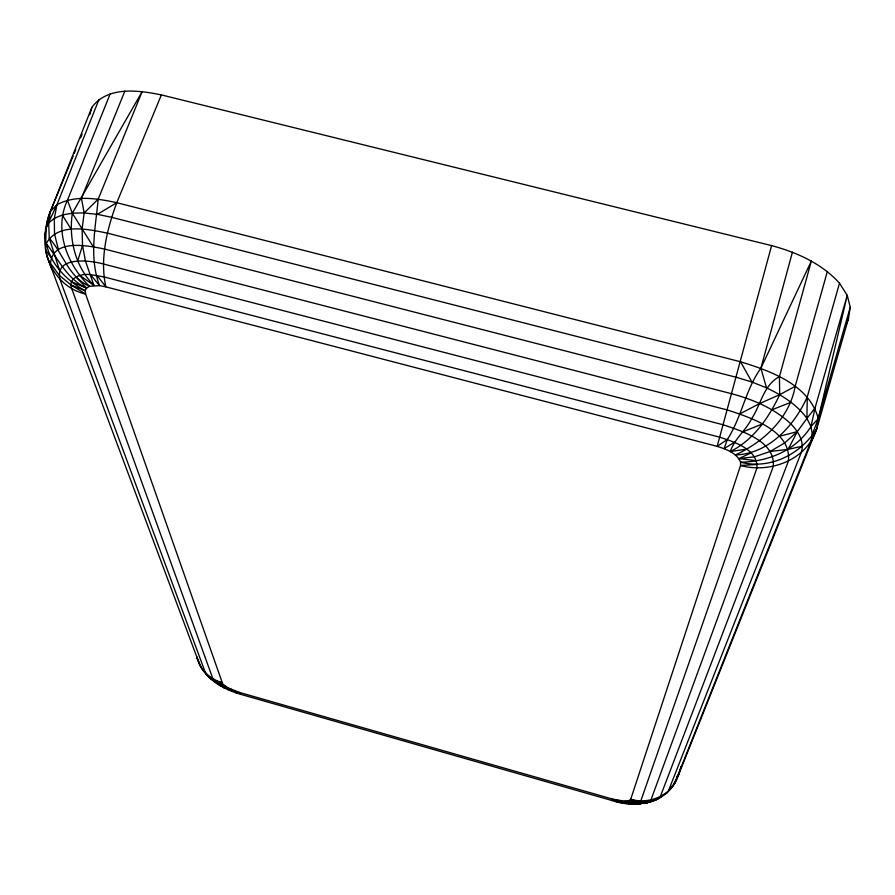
<?xml version="1.0" encoding="UTF-8"?>
<svg xmlns="http://www.w3.org/2000/svg" width="895" height="895" viewBox="0 0 895 895"><rect width="100%" height="100%" fill="white"/><g stroke="black" fill="none" stroke-linecap="round" stroke-linejoin="round"><path stroke-width="1.34" d="M663.62 794.76L666.73 793.104L674.662 783.438L810.892 441.571L812.291 434.366L810.971 426.579L806.921 418.446L807.245 397.011L839.499 283.2C821.767 263.488 796.785 252.39 771.602 245.61L161.38 94.915C138.58 90.227 107.736 85.909 91.905 107.288L50.321 211.578C44.884 226.01 42.826 241.829 47.211 256.82L199.977 665.466C208.121 680.838 224.544 689.519 240.632 694.307L612.325 800.622C636.938 809.203 670.232 802.39 678.645 774.589L816.9 428.358L848.505 318.396L850.25 307.276L847.241 295.339L839.499 283.2M110.186 93.852L67.438 200.245C53.543 229.802 67.159 264.83 89.522 286.288L99.535 285.639L105.867 286.859L717.175 446.37C726.08 449.178 736.73 452.87 740.612 462.189L740.523 465.501L630.684 799.369L629.733 800.376L624.811 801.17L612.784 799.168L239.211 692.361L227.654 687.662L222.777 684.127L85.607 294.052L85.215 290.752L86.546 288.1L89.522 286.288C68.512 277.126 63.4 253.822 49.259 238.159L48.688 223.123L50.321 211.578L73.133 155.998M210.336 678.007L220.673 685.906L224.79 685.861L217.765 683.993L212.898 678.79L71.712 288.559C67.461 277.36 82.161 273.199 90.574 274.664L99.535 285.639C88.907 257.201 95.53 228.102 98.181 199.137L142.204 91.514L72.338 213.234C68.591 238.864 75.236 266.844 93.953 285.438L85.439 261.038L82.53 245.487L82.094 229.075L84.164 212.976L81.434 198.31L124.819 91.167M662.557 795.498C654.446 802.614 643.427 803.833 633.089 803.788L627.731 800.991L638.37 802.949L647.566 802.703L658.877 798.474L660.331 796.595L788.338 461.283C792.232 430.786 750.077 417.439 727.456 410.011L104.659 249.09C88.303 245.711 52.973 238.294 50.5 263.219L59.137 275.19L70.951 284.946L85.607 294.052C63.937 289.085 49.594 270.905 45.6 249.828C46.216 236.817 44.862 223.929 50.321 211.578L56.911 204.765L99.043 99.345M90.574 274.664L103.887 276.891L719.826 437.219C734.224 441.962 757.897 449.223 756.969 467.861L640.809 800.947L638.37 802.949L629.733 800.376L639.97 802.088L649.759 801.528L650.911 800.007L773.269 466.418C775.652 441.269 742.145 431.2 723.328 424.823L103.462 264.014C90.026 260.21 53.767 255.735 60.222 280.113L205.481 672.95L206.734 675.11L213.815 680.379L222.777 684.127L215.46 682.135L208.949 677.481L205.033 672.111M816.9 428.358L818.287 418.591L847.241 295.339L815.054 407.963L810.971 426.579C796.058 450.386 767.921 461.854 740.612 462.189C770.315 469.942 801.417 453.899 816.9 428.358C807.424 459.672 770.483 473.723 740.523 465.501L757.45 464.415M70.951 284.946L85.215 290.752C66.879 280.616 50.758 264.64 46.283 243.529C57.962 222.34 88.023 229.254 107.422 233.136L731.92 393.789C753.377 399.662 774.723 408.567 791.046 424.085C798.262 431.547 804.874 442.096 801.17 452.803L668.42 790.945C658.217 799.951 643.751 802.871 630.684 799.369L639.97 802.088M812.291 434.366L818.287 418.591C809.259 384.671 770.74 371.123 740.579 361.781L116.775 202.695C97.253 198.477 75.325 194.763 56.911 204.765L54.338 218.414L54.505 233.886L58.376 249.492M46.07 229.4L44.75 235.922L45.332 238.462M46.607 226.793L49.471 216.411M612.538 799.582L612.325 800.622L612.784 799.168L616.868 801.797L617.08 800.231L621.343 802.737L624.632 802.412M807.245 397.011C794.156 425.74 768.917 453.854 735.332 454.962C763.569 442.018 789.603 417.999 795.174 386.338L827.349 271.521M779.444 376.538C763.334 385.443 761.108 404.227 751.766 418.502C745.871 430.45 734.493 438.763 730.298 451.561C753.534 440.083 768.906 417.517 779.69 394.673L779.444 376.538L811.373 260.971L760.907 368.192C745.367 389.672 741.787 417.193 727.333 439.49L717.175 446.37L771.602 245.61M792.433 252.155L760.907 368.192L766.489 387.848C781.794 395.187 796.93 404.372 806.921 418.446L797.3 431.614L788.137 449.346L770.114 451.483L754.463 456.83L738.845 458.587L751.039 452.937M850.25 307.276L818.287 418.591L810.971 426.579M89.757 114.739L91.905 107.288M670.556 787.029L672.816 785.81L678.645 774.589L681.005 766.601M77.641 261.072L82.53 245.487M727.333 439.49L724.1 448.63L734.415 442.309M161.38 94.915L116.775 202.695C107.008 229.254 99.614 258.644 105.867 286.859L97.007 275.414M845.976 324.907L848.505 318.396M74.195 153.414L75.784 149.532M80.561 137.897L82.15 134.026M45.477 229.03L56.911 204.765M223.649 686.622L220.573 685.134L224.086 687.819L231.167 689.43L232.018 691.399L235.116 691.029L236.302 692.954L236.951 692.025M806.921 418.446L815.054 407.963M676.81 776.647L678.645 774.589M48.688 223.123C57.783 213.67 71.824 212.82 84.164 212.976L98.181 199.137M658.877 798.474L662.669 795.51M84.164 212.976L97.376 214.341L116.775 202.695M770.114 451.483L784.736 442.891L797.3 431.614L779.209 436.357M795.174 386.338L779.69 394.673L759.743 403.522L739.964 413.803M743.118 431.726L762.462 423.95M771.971 409.798L791.057 402.224M644.422 803.475L656.18 799.906M638.37 802.949L636.054 803.52L627.731 800.991M788.137 449.346L802.39 446.202M236.302 692.954L239.211 692.361L240.632 694.307M730.298 451.561L746.464 449.133M227.901 689.665L231.167 689.43M224.086 687.819L227.654 687.662L220.673 685.906M621.343 802.737L621.175 800.913L629.577 803.744L640.428 803.833M635.696 803.766L625.627 803.386L621.175 800.913M738.845 458.587L756.611 460.69M97.376 214.341L111.562 217.295L736.406 377.321L751.889 381.997L766.489 387.848M213.815 680.379L221.759 682.583C209.654 678.958 199.73 669.225 196.732 656.829L201.52 668.129L203.344 670.075M633.089 803.788L624.811 801.17L629.577 803.744M215.46 682.135L224.79 685.861M71.399 281.724L86.546 288.1L75.918 276.879M215.986 682.572L218.279 683.847M86.546 288.1C67.147 279.106 58.544 259.494 46.283 243.529M79.868 275.414L93.953 285.438M45.6 249.828L51.116 257.782M93.214 246.662L72.338 213.234L67.438 200.245M62.303 215.069L71.164 229.254M740.579 361.781L751.889 381.997M47.211 256.82L51.876 269.283M59.685 270.805L49.259 238.159"/></g></svg>
